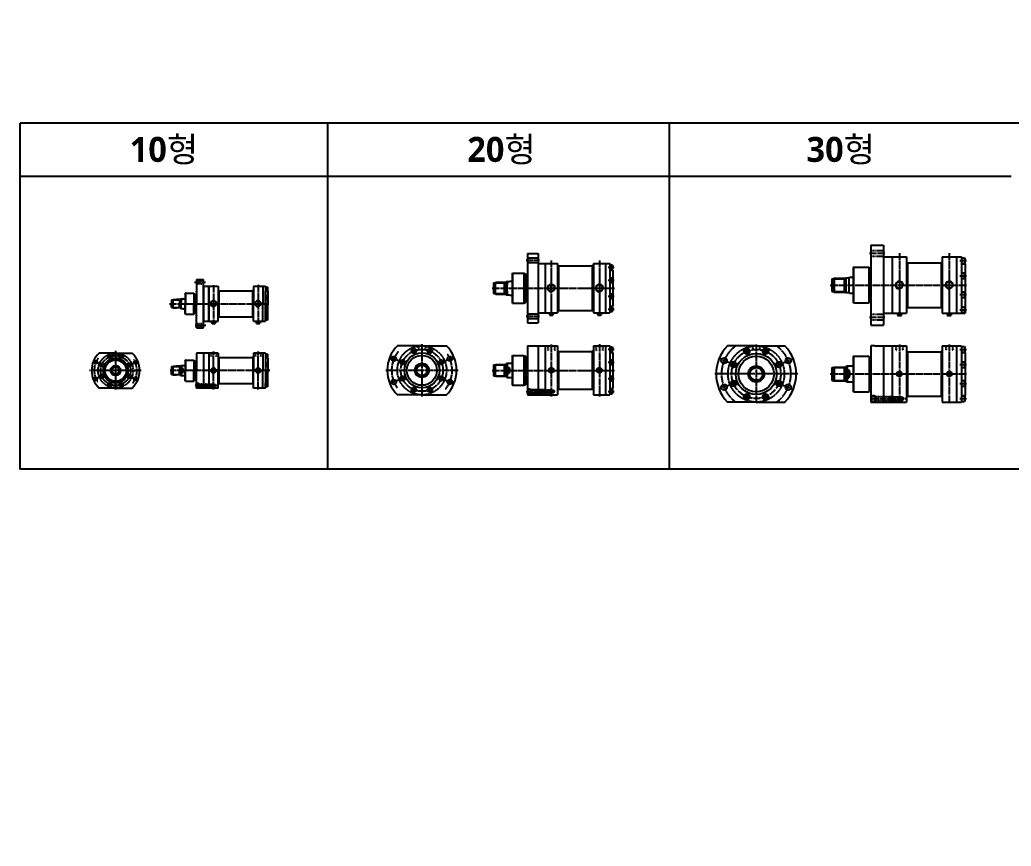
# Model space of a CAD drawing. Extents: x 0 to 5058, y -1057 to 3596.
# Drawn here: x 0 to 2783, y -1057 to 1261 of the extents above; entities that cross this region are included whole.
import ezdxf

# ---------------------------------------------------------------- set-up
doc = ezdxf.new("R2010")
doc.units = 0
doc.header["$PDMODE"] = 1
for name, pattern in [('CENTER', [24, 20, -1.5, 1, -1.5]), ('HIDDEN', [5, 3.5, -1.5]), ('HIDDENX2', [0.75, 0.5, -0.25])]:
    doc.linetypes.add(name, pattern=pattern)
doc.layers.get('0').update_dxf_attribs({"linetype": 'CONTINUOUS'})
doc.layers.get('DEFPOINTS').update_dxf_attribs({"linetype": 'CONTINUOUS'})
for name, color, linetype in [('1', 3, 'CONTINUOUS'), ('3', 2, 'HIDDEN'), ('5', 7, 'CONTINUOUS'), ('HIDDEN', 2, 'HIDDEN'), ('ML', 3, 'CONTINUOUS')]:
    doc.layers.add(name, color=color, linetype=linetype)
doc.layers.add('Dims', color=7, linetype='CONTINUOUS', lineweight=25)
doc.styles.add('문자', font='romans.shx')

msp = doc.modelspace()

# ---------------------------------------------------------------- linework, layer by layer
for p, q in [((5058.1, 971), (0.8, 971)), ((0.8, 0), (0.8, 971)), ((864.6, 0), (864.6, 971)), ((1823.6, 0), (1823.6, 971)), ((2782.6, 821), (0.8, 821)), ((5058.1, 0), (0, 0))]:
    msp.add_line(p, q)
at = {"layer": '1'}
for p, q in [((2642.8, 595.7), (2642.8, 437.7)), ((2642.8, 593.7), (2651.8, 593.7)), ((2651.8, 593.7), (2651.8, 577.7)), ((2651.8, 593.7), (2652.8, 592.7)), ((2652.8, 592.7), (2652.8, 578.7)), ((1655.8, 577.2), (1655.8, 439.2)), ((1655.8, 573.7), (1662.8, 573.7)), ((1655.8, 560.7), (1662.8, 560.7)), ((1655.8, 558.7), (1664.8, 558.7)), ((1662.8, 560.7), (1662.8, 573.7)), ((1662.8, 573.7), (1663.8, 572.7)), ((1662.8, 560.7), (1663.8, 561.7)), ((1663.8, 572.7), (1663.8, 561.7)), ((1664.8, 558.7), (1664.8, 457.7)), ((1664.8, 558.7), (1664.8, 457.7)), ((2642.8, 577.7), (2651.8, 577.7)), ((2642.8, 576.7), (2653.8, 576.7)), ((2652.8, 578.7), (2651.8, 577.7)), ((2653.8, 576.7), (2653.8, 437.7)), ((1655.8, 537.2), (1662.8, 537.2)), ((1662.8, 524.2), (1662.8, 537.2)), ((1662.8, 537.2), (1663.8, 536.2)), ((1663.8, 536.2), (1663.8, 525.2)), ((2642.8, 551.1), (2651.8, 551.1)), ((2642.8, 535.1), (2651.8, 535.1)), ((2651.8, 535.1), (2651.8, 551.1)), ((2652.8, 550.1), (2651.8, 551.1)), ((2651.8, 535.1), (2652.8, 536.1)), ((2652.8, 536.1), (2652.8, 550.1)), ((689.2, 513.6), (689.2, 500.6)), ((689.2, 512.1), (689.2, 500.6)), ((694.8, 510.6), (689.2, 510.6)), ((694.8, 510.6), (689.8, 510.6)), ((694.8, 500.6), (694.8, 510.6)), ((694.8, 510.6), (695.2, 510.2)), ((694.8, 500.6), (695.2, 501)), ((695.2, 510.2), (695.2, 501)), ((1655.8, 524.2), (1662.8, 524.2)), ((1662.8, 524.2), (1663.8, 525.2)), ((689.2, 500.6), (689.2, 499.6)), ((689.2, 500.6), (689.2, 499.6)), ((694.8, 500.6), (689.2, 500.6)), ((689.2, 499.6), (689.2, 429.6)), ((689.2, 429.6), (689.2, 499.6)), ((689.2, 499.6), (689.2, 429.6)), ((689.2, 429.6), (689.2, 499.6)), ((689.2, 499.6), (689.2, 429.6)), ((689.2, 429.6), (689.2, 499.6)), ((694.8, 485.7), (689.2, 485.7)), ((694.8, 475.7), (689.2, 475.7)), ((694.8, 500.6), (689.8, 500.6)), ((694.8, 485.7), (689.8, 485.7)), ((694.8, 475.7), (694.8, 485.7)), ((694.8, 485.7), (695.2, 485.3)), ((694.8, 475.7), (695.2, 476.1)), ((695.2, 485.3), (695.2, 476.1)), ((1655.8, 492.1), (1662.8, 492.1)), ((1655.8, 479.1), (1662.8, 479.1)), ((1662.8, 479.1), (1662.8, 492.1)), ((1662.8, 492.1), (1663.8, 491.1)), ((1662.8, 479.1), (1663.8, 480.1)), ((1663.8, 491.1), (1663.8, 480.1)), ((2642.8, 498.3), (2651.8, 498.3)), ((2642.8, 482.3), (2651.8, 482.3)), ((2651.8, 498.3), (2651.8, 482.3)), ((2651.8, 498.3), (2652.8, 497.3)), ((2652.8, 483.3), (2651.8, 482.3)), ((2652.8, 497.3), (2652.8, 483.3)), ((694.8, 453.5), (689.2, 453.5)), ((694.8, 453.5), (689.8, 453.5)), ((694.8, 453.5), (694.8, 443.5)), ((694.8, 453.5), (695.2, 453.1)), ((695.2, 443.9), (695.2, 453.1)), ((1655.8, 457.7), (1664.8, 457.7)), ((1655.8, 455.7), (1662.8, 455.7)), ((1662.8, 442.7), (1662.8, 455.7)), ((1662.8, 455.7), (1663.8, 454.7)), ((1663.8, 454.7), (1663.8, 443.7)), ((2642.8, 455.7), (2651.8, 455.7)), ((2651.8, 455.7), (2651.8, 439.7)), ((2651.8, 455.7), (2652.8, 454.7)), ((2652.8, 454.7), (2652.8, 440.7)), ((694.8, 443.5), (689.2, 443.5)), ((689.2, 428.6), (689.2, 429.6)), ((689.2, 428.6), (689.2, 429.6)), ((689.2, 428.6), (689.2, 429.6)), ((689.2, 428.6), (689.2, 429.6)), ((689.2, 417.1), (689.2, 428.6)), ((689.2, 417.1), (689.2, 428.6)), ((689.2, 417.1), (689.2, 428.6)), ((689.2, 415.6), (689.2, 428.6)), ((694.8, 428.6), (689.2, 428.6)), ((694.8, 418.6), (689.2, 418.6)), ((694.8, 443.5), (689.8, 443.5)), ((694.8, 428.6), (689.8, 428.6)), ((694.8, 418.6), (689.8, 418.6)), ((694.8, 443.5), (695.2, 443.9)), ((694.8, 428.6), (694.8, 418.6)), ((694.8, 428.6), (695.2, 428.2)), ((694.8, 418.6), (695.2, 419)), ((695.2, 419), (695.2, 428.2)), ((1486.3, 439.2), (1486.3, 434.1)), ((1497.3, 434.1), (1486.3, 434.1)), ((1486.3, 434.1), (1487.6, 432.8)), ((1487.6, 432.8), (1496.1, 432.8)), ((1496.1, 432.8), (1497.3, 434.1)), ((1497.3, 439.2), (1497.3, 434.1)), ((1621.3, 439.2), (1621.3, 434.1)), ((1632.3, 434.1), (1621.3, 434.1)), ((1621.3, 434.1), (1622.6, 432.8)), ((1622.6, 432.8), (1631.1, 432.8)), ((1631.1, 432.8), (1632.3, 434.1)), ((1632.3, 439.2), (1632.3, 434.1)), ((1655.8, 442.7), (1662.8, 442.7)), ((1662.8, 442.7), (1663.8, 443.7)), ((2463.3, 437.7), (2463.3, 432.6)), ((2474.3, 432.6), (2463.3, 432.6)), ((2463.3, 432.6), (2464.6, 431.3)), ((2464.6, 431.3), (2473, 431.3)), ((2473, 431.3), (2474.3, 432.6)), ((2474.3, 437.7), (2474.3, 432.6)), ((2603.3, 437.7), (2603.3, 432.6)), ((2614.3, 432.6), (2603.3, 432.6)), ((2603.3, 432.6), (2604.6, 431.3)), ((2604.6, 431.3), (2613, 431.3)), ((2613, 431.3), (2614.3, 432.6)), ((2614.3, 437.7), (2614.3, 432.6)), ((2642.8, 439.7), (2651.8, 439.7)), ((2652.8, 440.7), (2651.8, 439.7)), ((538.3, 415.6), (538.3, 410.5)), ((549.3, 410.5), (538.3, 410.5)), ((538.3, 410.5), (539.5, 409.3)), ((539.5, 409.3), (548, 409.3)), ((548, 409.3), (549.3, 410.5)), ((549.3, 415.6), (549.3, 410.5)), ((663.3, 415.6), (663.3, 410.5)), ((674.3, 410.5), (663.3, 410.5)), ((663.3, 410.5), (664.5, 409.3)), ((664.5, 409.3), (673, 409.3)), ((673, 409.3), (674.3, 410.5)), ((674.3, 415.6), (674.3, 410.5)), ((1128.6, 346.6), (1197.4, 346.6)), ((1655.8, 346.6), (1655.8, 208.6)), ((1655.8, 343.1), (1662.8, 343.1)), ((1662.8, 343.1), (1663.8, 342.1)), ((1662.8, 330.1), (1662.8, 343.1)), ((1663.8, 342.1), (1663.8, 331.1)), ((1664.8, 336.6), (1664.8, 336.6)), ((2066.9, 346.4), (2147, 346.4)), ((2642.8, 346.4), (2642.8, 188.4)), ((2642.8, 344.4), (2651.8, 344.4)), ((2651.8, 344.4), (2652.8, 343.4)), ((2651.8, 344.4), (2651.8, 328.4)), ((2652.8, 343.4), (2652.8, 329.4)), ((268.8, 326), (222.4, 326)), ((689.2, 326), (689.2, 313)), ((694.8, 323), (689.2, 323)), ((694.8, 313), (689.2, 313)), ((689.2, 313), (689.2, 312)), ((689.2, 312), (689.2, 242)), ((694.8, 323), (689.8, 323)), ((694.8, 313), (689.8, 313)), ((694.8, 323), (695.2, 322.6)), ((694.8, 313), (694.8, 323)), ((694.8, 313), (695.2, 313.4)), ((695.2, 322.6), (695.2, 313.4)), ((1655.8, 330.1), (1662.8, 330.1)), ((1655.8, 328.1), (1664.8, 328.1)), ((1655.8, 306.7), (1662.8, 306.7)), ((1662.8, 330.1), (1663.8, 331.1)), ((1662.8, 293.7), (1662.8, 306.7)), ((1662.8, 306.7), (1663.8, 305.7)), ((1664.8, 328.1), (1664.8, 227.1)), ((1664.8, 328.1), (1664.8, 227.1)), ((2642.8, 328.4), (2651.8, 328.4)), ((2642.8, 327.4), (2653.8, 327.4)), ((2652.8, 329.4), (2651.8, 328.4)), ((2653.8, 327.4), (2653.8, 207.4)), ((546.3, 278.5), (546.3, 275.6)), ((546.3, 278.5), (546.3, 275.6)), ((671.3, 278.5), (671.3, 275.6)), ((694.8, 298.1), (689.2, 298.1)), ((694.8, 288.1), (689.2, 288.1)), ((694.8, 298.1), (689.8, 298.1)), ((694.8, 288.1), (694.8, 298.1)), ((694.8, 298.1), (695.2, 297.7)), ((694.8, 288.1), (695.2, 288.5)), ((695.2, 297.7), (695.2, 288.5)), ((1494.3, 279), (1494.3, 276.1)), ((1629.3, 279), (1629.3, 276.1)), ((1655.8, 293.7), (1662.8, 293.7)), ((1662.8, 293.7), (1663.8, 294.7)), ((1663.8, 305.7), (1663.8, 294.7)), ((2642.8, 301.8), (2651.8, 301.8)), ((2642.8, 285.8), (2651.8, 285.8)), ((2651.8, 301.8), (2651.8, 285.8)), ((2651.8, 301.8), (2652.8, 300.8)), ((2652.8, 286.8), (2651.8, 285.8)), ((2652.8, 300.8), (2652.8, 286.8)), ((546.3, 275.6), (543.8, 274.1)), ((694.8, 265.9), (689.2, 265.9)), ((694.8, 255.9), (689.2, 255.9)), ((694.8, 265.9), (689.8, 265.9)), ((694.8, 255.9), (689.8, 255.9)), ((694.8, 265.9), (694.8, 255.9)), ((694.8, 265.9), (695.2, 265.5)), ((694.8, 255.9), (695.2, 256.3)), ((695.2, 256.3), (695.2, 265.5)), ((1655.8, 261.5), (1662.8, 261.5)), ((1662.8, 248.5), (1662.8, 261.5)), ((1662.8, 261.5), (1663.8, 260.5)), ((1663.8, 260.5), (1663.8, 249.5)), ((689.2, 241), (689.2, 242)), ((694.8, 241), (689.2, 241)), ((689.2, 228), (689.2, 241)), ((694.8, 231), (689.2, 231)), ((694.8, 241), (689.8, 241)), ((694.8, 231), (689.8, 231)), ((694.8, 241), (695.2, 240.6)), ((694.8, 241), (694.8, 231)), ((694.8, 231), (695.2, 231.4)), ((695.2, 231.4), (695.2, 240.6)), ((1655.8, 248.5), (1662.8, 248.5)), ((1655.8, 227.1), (1664.8, 227.1)), ((1655.8, 225.1), (1662.8, 225.1)), ((1662.8, 248.5), (1663.8, 249.5)), ((1662.8, 212.1), (1662.8, 225.1)), ((1662.8, 225.1), (1663.8, 224.1)), ((1663.8, 224.1), (1663.8, 213.1)), ((2642.8, 249), (2651.8, 249)), ((2642.8, 233), (2651.8, 233)), ((2651.8, 249), (2651.8, 233)), ((2651.8, 249), (2652.8, 248)), ((2652.8, 234), (2651.8, 233)), ((2652.8, 248), (2652.8, 234)), ((1655.8, 212.1), (1662.8, 212.1)), ((1662.8, 212.1), (1663.8, 213.1)), ((2642.8, 207.4), (2653.8, 207.4)), ((2642.8, 206.4), (2651.8, 206.4)), ((2651.8, 206.4), (2651.8, 190.4)), ((2651.8, 206.4), (2652.8, 205.4)), ((2652.8, 205.4), (2652.8, 191.4)), ((2642.8, 190.4), (2651.8, 190.4)), ((2652.8, 191.4), (2651.8, 190.4))]:
    msp.add_line(p, q, dxfattribs=at)
for points in [[(1108.2, 334.8), (1104.7, 335.3), (1102.6, 332.6), (1103.8, 329.4), (1107.2, 328.9), (1109.4, 331.5)], [(1154.6, 332.5), (1152.5, 335.3), (1149.1, 334.9), (1147.7, 331.7), (1149.7, 328.9), (1153.2, 329.3)], [(2044.3, 332.5), (2041.2, 335.1), (2037.4, 333.7), (2036.8, 329.7), (2039.9, 327.2), (2043.6, 328.6)], [(2097, 329.5), (2096.6, 333.5), (2092.9, 335.1), (2089.7, 332.8), (2090.1, 328.8), (2093.7, 327.1)], [(251, 313.5), (253.8, 313.1), (255.6, 315.4), (254.5, 318.1), (251.6, 318.5), (249.9, 316.2)], [(255.6, 315.4), (253.8, 313.1), (251, 313.5), (249.9, 316.2), (251.6, 318.5), (254.5, 318.1)], [(282, 315.4), (283.8, 313.1), (286.6, 313.5), (287.7, 316.2), (286, 318.5), (283.1, 318.1)], [(230.4, 290.2), (232.7, 292), (232.3, 294.8), (229.6, 295.9), (227.3, 294.2), (227.7, 291.3)], [(232.3, 294.8), (232.7, 292), (230.4, 290.2), (227.7, 291.3), (227.3, 294.2), (229.6, 295.9)], [(305.3, 294.8), (304.9, 292), (307.2, 290.2), (309.9, 291.3), (310.3, 294.2), (308, 295.9)], [(671.3, 278.5), (668.8, 279.9), (666.3, 278.5), (666.3, 275.6), (668.8, 274.1), (671.3, 275.6)], [(671.3, 275.6), (668.8, 274.1), (666.3, 275.6), (666.3, 278.5), (668.8, 279.9), (671.3, 278.5)], [(1073.7, 303.6), (1070.9, 301.6), (1071.3, 298.1), (1074.4, 296.7), (1077.2, 298.7), (1076.9, 302.2)], [(1185.8, 298), (1186.3, 301.4), (1183.6, 303.6), (1180.4, 302.3), (1179.8, 298.9), (1182.5, 296.7)], [(1494.3, 276.1), (1491.8, 274.7), (1489.3, 276.1), (1489.3, 279), (1491.8, 280.5), (1494.3, 279)], [(1494.3, 279), (1491.8, 280.5), (1489.3, 279), (1489.3, 276.1), (1491.8, 274.7), (1494.3, 276.1)], [(1629.3, 276.1), (1626.8, 274.7), (1624.3, 276.1), (1624.3, 279), (1626.8, 280.5), (1629.3, 279)], [(1629.3, 279), (1626.8, 280.5), (1624.3, 279), (1624.3, 276.1), (1626.8, 274.7), (1629.3, 276.1)], [(2004.8, 297.4), (2000.8, 297), (1999.2, 293.4), (2001.5, 290.1), (2005.5, 290.5), (2007.2, 294.2)], [(2132.1, 290), (2134.6, 293.1), (2133.2, 296.9), (2129.2, 297.5), (2126.7, 294.4), (2128.1, 290.7)], [(232.3, 259.2), (232.7, 262), (230.4, 263.8), (227.7, 262.7), (227.3, 259.8), (229.6, 258.1)], [(230.4, 263.8), (232.7, 262), (232.3, 259.2), (229.6, 258.1), (227.3, 259.8), (227.7, 262.7)], [(307.2, 263.8), (304.9, 262), (305.3, 259.2), (308, 258.1), (310.3, 259.8), (309.9, 262.7)], [(1071.4, 257.2), (1070.8, 253.8), (1073.5, 251.6), (1076.7, 252.8), (1077.3, 256.2), (1074.6, 258.4)], [(1183.4, 251.6), (1186.2, 253.6), (1185.9, 257), (1182.7, 258.4), (1179.9, 256.4), (1180.3, 253)], [(2468.8, 264.9), (2471, 266.1), (2471, 268.6), (2468.8, 269.9), (2466.6, 268.6), (2466.6, 266.1)], [(2608.8, 264.9), (2611, 266.1), (2611, 268.6), (2608.8, 269.9), (2606.6, 268.6), (2606.6, 266.1)], [(255.6, 238.6), (253.8, 240.9), (251, 240.5), (249.9, 237.8), (251.6, 235.5), (254.5, 235.9)], [(286.6, 240.5), (283.8, 240.9), (282, 238.6), (283.1, 235.9), (286, 235.5), (287.7, 237.8)], [(1102.5, 222.7), (1104.6, 219.9), (1108, 220.3), (1109.4, 223.4), (1107.4, 226.2), (1103.9, 225.9)], [(1149, 220.4), (1152.4, 219.8), (1154.6, 222.5), (1153.3, 225.8), (1149.9, 226.3), (1147.7, 223.6)], [(2001.8, 244.7), (1999.2, 241.6), (2000.6, 237.9), (2004.6, 237.2), (2007.1, 240.3), (2005.7, 244.1)], [(2129, 237.3), (2133, 237.7), (2134.7, 241.4), (2132.3, 244.6), (2128.3, 244.2), (2126.7, 240.6)], [(2036.9, 205.3), (2037.3, 201.3), (2040.9, 199.6), (2044.2, 202), (2043.8, 206), (2040.1, 207.6)], [(2089.6, 202.2), (2092.7, 199.7), (2096.4, 201.1), (2097.1, 205.1), (2094, 207.6), (2090.2, 206.2)]]:
    msp.add_lwpolyline(points, close=True, dxfattribs=at)
for centre, radius in [((1106, 332.1), 6.5), ((1106, 332.1), 5.5), ((1151.1, 332.1), 6.5), ((1151.1, 332.1), 5.5), ((2040.5, 331.1), 8), ((2040.5, 331.1), 7), ((2093.3, 331.1), 8), ((2093.3, 331.1), 7), ((252.7, 315.8), 5), ((252.7, 315.8), 4.5), ((284.9, 315.8), 5), ((284.9, 315.8), 4.5), ((1074.1, 300.2), 6.5), ((1183.1, 300.2), 6.5), ((230, 293.1), 5), ((230, 293.1), 4.5), ((307.6, 293.1), 5), ((307.6, 293.1), 4.5), ((543.8, 277), 5.5), ((543.8, 277), 5.5), ((543.8, 277), 5), ((543.8, 277), 5), ((668.8, 277), 5.5), ((668.8, 277), 5.5), ((668.8, 277), 5), ((668.8, 277), 5), ((1074.1, 300.2), 5.5), ((1183.1, 300.2), 5.5), ((1491.8, 277.6), 5.5), ((1491.8, 277.6), 5.5), ((1491.8, 277.6), 5), ((1491.8, 277.6), 5), ((1626.8, 277.6), 5.5), ((1626.8, 277.6), 5.5), ((1626.8, 277.6), 5), ((1626.8, 277.6), 5), ((2003.2, 293.8), 8), ((2003.2, 293.8), 7), ((2130.7, 293.8), 8), ((2130.7, 293.8), 7), ((230, 260.9), 5), ((230, 260.9), 4.5), ((307.6, 260.9), 5), ((307.6, 260.9), 4.5), ((1074.1, 255), 6.5), ((1074.1, 255), 5.5), ((1183.1, 255), 6.5), ((1183.1, 255), 5.5), ((2468.8, 267.4), 7), ((2468.8, 267.4), 5.5), ((2468.8, 267.4), 5), ((2608.8, 267.4), 7), ((2608.8, 267.4), 5.5), ((2608.8, 267.4), 5), ((252.7, 238.2), 5), ((252.7, 238.2), 4.5), ((284.9, 238.2), 5), ((284.9, 238.2), 4.5), ((1106, 223.1), 6.5), ((1106, 223.1), 5.5), ((1151.1, 223.1), 6.5), ((1151.1, 223.1), 5.5), ((2003.2, 241), 8), ((2003.2, 241), 7), ((2130.7, 241), 8), ((2130.7, 241), 7), ((2040.5, 203.6), 8), ((2040.5, 203.6), 7), ((2093.3, 203.6), 8), ((2093.3, 203.6), 7)]:
    msp.add_circle(centre, radius, dxfattribs=at)
at = {"layer": '3', "color": 2, "linetype": 'HIDDENX2'}
msp.add_circle((268.8, 277), 49, dxfattribs=at)
at = {"layer": '5'}
for p in [(1942.8, 1261), (641.6, -1057.4)]:
    msp.add_point(p, dxfattribs=at)
at = {"layer": 'DEFPOINTS', "color": 0, "linetype": 'ByBlock'}
for p in [(2488.8, 595.7), (1508.8, 577.2), (1606.8, 570.7), (1382.8, 550.2), (556.8, 513.6), (1376.5, 528.2), (458.9, 478.6), (1376.5, 488.2), (458.9, 450.6), (1382.8, 466.2), (1606.8, 445.7), (1508.8, 439.2), (2488.8, 437.7), (1508.8, 346.6), (2488.8, 346.4), (556.8, 324.5), (1382.8, 319.6), (1606.8, 330.1), (201.3, 277), (336.3, 277), (1031.1, 277.6), (1077.5, 277.6), (1954.4, 267.4), (2015.8, 267.4), (556.8, 229.5), (556.8, 228), (1382.8, 235.6), (1606.8, 225.1), (1508.8, 208.6), (2488.8, 188.4)]:
    msp.add_point(p, dxfattribs=at)
at = {"layer": 'Dims'}
for p, q in [((2278.8, 534.7), (2318.8, 534.7)), ((1329.8, 523.2), (1359.2, 523.2)), ((1359.2, 523.2), (1361.8, 524.7)), ((1359.2, 523.2), (1359.2, 524.7)), ((425.8, 475.6), (447.8, 475.6)), ((447.8, 475.6), (449.3, 476.6)), ((1329.8, 493.2), (1359.2, 493.2)), ((1359.2, 493.2), (1361.8, 491.7)), ((2278.8, 498.7), (2318.8, 498.7)), ((425.8, 453.6), (447.8, 453.6)), ((447.8, 453.6), (449.3, 452.6)), ((425.8, 288), (447.8, 288)), ((447.8, 288), (449.3, 289)), ((456.8, 284.6), (450.8, 269.4)), ((456.8, 269.4), (450.8, 284.6)), ((1329.8, 292.6), (1359.2, 292.6)), ((1359.2, 292.6), (1361.8, 294.1)), ((1359.2, 292.6), (1359.2, 294.1)), ((1373.4, 285.7), (1364.8, 269.4)), ((1364.8, 285.7), (1373.4, 269.4)), ((2278.8, 285.4), (2318.8, 285.4)), ((425.8, 266), (447.8, 266)), ((447.8, 266), (449.3, 265)), ((447.8, 266), (449.3, 265)), ((1329.8, 262.6), (1359.2, 262.6)), ((1359.2, 262.6), (1361.8, 261.1)), ((2327.2, 278), (2318.8, 256.8)), ((2318.8, 278), (2327.2, 256.8)), ((2278.8, 249.4), (2318.8, 249.4))]:
    msp.add_line(p, q, dxfattribs=at)
for centre, radius in [((268.8, 277), 10), ((1128.6, 277.6), 15), ((2066.9, 267.4), 18)]:
    msp.add_circle(centre, radius, dxfattribs=at)
for centre, radius, start, end in [((1491.7, 508.3), 10.5, 347.5043, 281.4991), ((1626.9, 508.2), 10.5, 347.5043, 281.4991), ((2468.8, 516.7), 10.5, 354.1515, 284.6598), ((2608.8, 516.7), 10.5, 344.359, 283.5354), ((543.8, 464.6), 8.3, 0, 270), ((668.8, 464.6), 8.3, 350.4327, 270), ((543.8, 277), 6.5, 351.8918, 269.7717), ((668.8, 277), 6.5, 359.7717, 278.1082), ((1491.8, 277.6), 6.5, 351.8918, 270), ((1626.8, 277.6), 6.5, 351.8918, 270), ((2468.8, 267.4), 6.5, 326.1623, 283.3946), ((2608.8, 267.4), 6.5, 326.1623, 283.3946)]:
    msp.add_arc(centre, radius, start, end, dxfattribs=at)
at = {"layer": 'HIDDEN', "color": 2, "linetype": 'HIDDENX2'}
for p, q in [((2388.8, 614.2), (2423.8, 614.2)), ((1424.8, 593.4), (1454.8, 593.4)), ((2388.8, 598.2), (2423.8, 598.2)), ((1424.8, 579.9), (1454.8, 579.9)), ((495.8, 529.1), (515.8, 529.1)), ((495.8, 520.1), (515.8, 520.1)), ((1424.8, 436.4), (1454.8, 436.4)), ((1424.8, 422.9), (1454.8, 422.9)), ((2388.8, 435.2), (2423.8, 435.2)), ((2388.8, 419.2), (2423.8, 419.2)), ((495.8, 409.1), (515.8, 409.1)), ((495.8, 400.1), (515.8, 400.1)), ((1118.1, 346.6), (1119.1, 333.6)), ((1119.1, 346.6), (1120.1, 333.6)), ((1138.1, 346.6), (1137.1, 333.6)), ((1139.1, 346.6), (1138.1, 333.6)), ((1481.3, 346.6), (1482.3, 333.6)), ((1482.3, 346.6), (1483.3, 333.6)), ((1501.3, 346.6), (1500.3, 333.6)), ((1502.3, 346.6), (1501.3, 333.6)), ((1616.3, 346.6), (1617.3, 333.6)), ((1617.3, 346.6), (1618.3, 333.6)), ((1636.3, 346.6), (1635.3, 333.6)), ((1637.3, 346.6), (1636.3, 333.6)), ((2056.4, 346.4), (2057.4, 333.4)), ((2057.4, 346.4), (2058.4, 333.4)), ((2076.4, 346.4), (2075.4, 333.4)), ((2077.4, 346.4), (2076.4, 333.4)), ((2458.3, 346.4), (2459.3, 333.4)), ((2459.3, 346.4), (2460.3, 333.4)), ((2478.3, 346.4), (2477.3, 333.4)), ((2479.3, 346.4), (2478.3, 333.4)), ((2598.3, 346.4), (2599.3, 333.4)), ((2599.3, 346.4), (2600.3, 333.4)), ((2618.3, 346.4), (2617.3, 333.4)), ((2619.3, 346.4), (2618.3, 333.4)), ((260.6, 326.1), (261.3, 316.1)), ((261.3, 326.1), (262.1, 316.1)), ((276.3, 326.1), (275.6, 316.1)), ((277.1, 326.1), (276.3, 316.1)), ((535.5, 326), (536.3, 316)), ((536.3, 326), (537, 316)), ((551.3, 326), (550.5, 316)), ((552, 326), (551.3, 316)), ((660.5, 326), (661.3, 316)), ((661.3, 326), (662, 316)), ((676.3, 326), (675.5, 316)), ((677, 326), (676.3, 316)), ((502.8, 241), (495.8, 241)), ((502.8, 229), (495.8, 229)), ((496.8, 239), (497.8, 240)), ((496.8, 231), (496.8, 239)), ((497.8, 230), (496.8, 231)), ((502.8, 240), (497.8, 240)), ((497.8, 230), (497.8, 240)), ((502.8, 230), (497.8, 230)), ((502.8, 230), (502.8, 241)), ((502.8, 240), (502.8, 229)), ((530.8, 238.7), (502.8, 238.7)), ((545.8, 238), (502.8, 238)), ((545.8, 232), (502.8, 232)), ((530.8, 231.2), (502.8, 231.2)), ((524.7, 237.2), (523.7, 238)), ((524.7, 232.7), (523.7, 232)), ((524.7, 238), (524.7, 232)), ((548.8, 237.2), (524.7, 237.2)), ((548.8, 232.7), (524.7, 232.7)), ((545.8, 238), (546.5, 237.2)), ((545.8, 238), (545.8, 232)), ((546.5, 232.7), (545.8, 232)), ((546.5, 237.2), (546.5, 232.7)), ((548.8, 237.2), (548.8, 232.7)), ((548.8, 237.2), (550, 235)), ((550, 235), (548.8, 232.7)), ((1424.8, 226.1), (1433.8, 226.1)), ((1426.8, 225.1), (1425.8, 224.1)), ((1425.8, 224.1), (1425.8, 213.1)), ((1426.8, 225.1), (1433.8, 225.1)), ((1426.8, 212.1), (1426.8, 225.1)), ((1433.8, 226.1), (1433.8, 212.1)), ((1433.8, 211.1), (1433.8, 225.1)), ((1433.8, 223.6), (1474.8, 223.6)), ((1424.8, 211.1), (1433.8, 211.1)), ((1426.8, 212.1), (1425.8, 213.1)), ((1426.8, 212.1), (1433.8, 212.1)), ((1433.8, 222.6), (1494.1, 222.6)), ((1433.8, 214.6), (1494.1, 214.6)), ((1433.8, 213.6), (1474.8, 213.6)), ((1468.4, 221.8), (1467.1, 222.6)), ((1468.4, 215.3), (1467.1, 214.6)), ((1468.4, 222.6), (1468.4, 214.6)), ((1468.4, 221.8), (1498.6, 221.8)), ((1468.4, 215.3), (1498.6, 215.3)), ((1494.1, 222.6), (1494.1, 214.6)), ((1495.1, 221.8), (1494.1, 222.6)), ((1495.1, 215.3), (1494.1, 214.6)), ((1495.1, 221.8), (1495.1, 215.3)), ((1498.6, 221.8), (1498.6, 215.3)), ((1498.6, 221.8), (1500.7, 218.6)), ((1500.7, 218.6), (1498.6, 215.3)), ((2388.8, 207.4), (2399.8, 207.4)), ((2390.8, 206.4), (2389.8, 205.4)), ((2389.8, 205.4), (2389.8, 191.4)), ((2390.8, 206.4), (2399.8, 206.4)), ((2390.8, 206.4), (2390.8, 190.4)), ((2399.8, 207.4), (2399.8, 190.4)), ((2399.8, 189.4), (2399.8, 206.4)), ((2399.8, 204.4), (2448.8, 204.4)), ((2399.8, 203.4), (2473.6, 203.4)), ((2439, 202.6), (2437.7, 203.4)), ((2439, 203.4), (2439, 193.4)), ((2439, 202.6), (2478.5, 202.6)), ((2473.6, 203.4), (2474.6, 202.4)), ((2473.6, 193.4), (2473.6, 203.4)), ((2474.6, 202.4), (2474.6, 194.4)), ((2478.5, 202.6), (2478.5, 194.1)), ((2478.5, 202.6), (2480.9, 198.4)), ((2480.9, 198.4), (2478.5, 194.1)), ((2388.8, 189.4), (2399.8, 189.4)), ((2389.8, 191.4), (2390.8, 190.4)), ((2390.8, 190.4), (2399.8, 190.4)), ((2399.8, 193.4), (2473.6, 193.4)), ((2399.8, 192.4), (2448.8, 192.4)), ((2439, 194.1), (2437.7, 193.4)), ((2439, 194.1), (2478.5, 194.1)), ((2473.6, 193.4), (2474.6, 194.4))]:
    msp.add_line(p, q, dxfattribs=at)
for centre, radius in [((1128.6, 277.6), 69), ((2066.9, 267.4), 79)]:
    msp.add_circle(centre, radius, dxfattribs=at)
at = {"layer": 'ML'}
for p, q in [((2388.8, 629.2), (2388.8, 404.2)), ((2388.8, 629.2), (2423.8, 629.2)), ((2423.8, 629.2), (2423.8, 404.2)), ((1424.8, 605.7), (1424.8, 410.7)), ((1424.8, 605.7), (1454.8, 605.7)), ((1454.8, 605.7), (1454.8, 410.7)), ((2423.8, 595.7), (2488.8, 595.7)), ((2448.8, 595.7), (2448.8, 437.7)), ((2488.8, 595.7), (2488.8, 437.7)), ((2588.8, 595.7), (2642.8, 595.7)), ((2588.8, 595.7), (2588.8, 437.7)), ((2628.8, 595.7), (2628.8, 437.7)), ((1454.8, 577.2), (1508.8, 577.2)), ((1474.8, 577.2), (1474.8, 439.2)), ((1508.8, 577.2), (1508.8, 439.2)), ((1511.8, 570.7), (1508.8, 573.7)), ((1511.8, 570.7), (1511.8, 445.7)), ((1511.8, 570.7), (1606.8, 570.7)), ((1606.8, 570.7), (1609.8, 573.7)), ((1606.8, 570.7), (1606.8, 445.7)), ((1609.8, 577.2), (1609.8, 439.2)), ((1609.8, 577.2), (1655.8, 577.2)), ((1643.8, 577.2), (1643.8, 439.2)), ((1643.8, 577.2), (1643.8, 439.2)), ((2339.8, 566.7), (2338.8, 565.7)), ((2338.8, 565.7), (2338.8, 467.7)), ((2339.8, 566.7), (2339.8, 466.7)), ((2339.8, 566.7), (2382.8, 566.7)), ((2382.8, 566.7), (2382.8, 466.7)), ((2382.8, 566.7), (2383.8, 565.7)), ((2383.8, 565.7), (2383.8, 467.7)), ((2383.8, 560), (2386.8, 561.7)), ((2386.8, 561.7), (2386.8, 471.7)), ((2386.8, 561.7), (2388.8, 561.7)), ((2491.8, 579.2), (2488.8, 582.2)), ((2491.8, 579.2), (2491.8, 454.2)), ((2491.8, 579.2), (2585.8, 579.2)), ((2585.8, 579.2), (2588.8, 582.2)), ((2585.8, 579.2), (2585.8, 454.2)), ((495.8, 532.1), (495.8, 464.6)), ((495.8, 532.1), (515.8, 532.1)), ((515.8, 397.1), (515.8, 532.1)), ((1381.8, 549.2), (1382.8, 550.2)), ((1381.8, 549.2), (1381.8, 467.2)), ((1382.8, 550.2), (1382.8, 466.2)), ((1382.8, 550.2), (1415.8, 550.2)), ((1415.1, 550.2), (1415.1, 466.2)), ((1415.8, 550.2), (1416.8, 549.2)), ((1416.8, 549.2), (1416.8, 467.2)), ((1416.8, 549.2), (1418.8, 549.2)), ((1418.8, 549.2), (1418.8, 467.2)), ((1418.8, 549.2), (1419.8, 548.2)), ((1419.8, 548.2), (1419.8, 468.2)), ((1419.8, 543.9), (1422.8, 545.7)), ((1422.8, 545.7), (1424.8, 545.7)), ((1422.8, 545.7), (1422.8, 470.7)), ((2278.8, 534.7), (2278.8, 498.7)), ((2278.8, 534.7), (2282.8, 534.7)), ((2282.8, 534.7), (2285.4, 536.2)), ((2282.8, 534.7), (2282.8, 498.7)), ((2285.4, 536.2), (2285.4, 497.2)), ((2285.4, 536.2), (2318.8, 536.2)), ((2314, 536.2), (2314, 497.2)), ((2314, 534.7), (2316.6, 536.2)), ((2318.8, 537.5), (2318.8, 495.9)), ((2318.8, 537.5), (2327.2, 537.5)), ((2327.2, 537.5), (2330.2, 539.2)), ((2327.2, 537.5), (2327.2, 495.9)), ((2330.2, 539.2), (2338.8, 539.2)), ((515.8, 513.6), (515.8, 415.6)), ((515.8, 513.6), (556.8, 513.6)), ((530.8, 415.6), (530.8, 513.6)), ((530.8, 512.1), (530.8, 464.6)), ((530.8, 512.1), (530.8, 417.1)), ((530.8, 512.1), (530.8, 464.6)), ((530.8, 512.1), (530.8, 464.6)), ((556.8, 513.6), (556.8, 464.6)), ((556.8, 503.6), (558.8, 501.1)), ((556.8, 503.6), (558.8, 501.1)), ((558.8, 501.1), (653.8, 501.1)), ((558.8, 501.1), (558.8, 428.1)), ((558.8, 428.1), (558.8, 501.1)), ((558.8, 501.1), (653.8, 501.1)), ((558.8, 501.1), (558.8, 428.1)), ((558.8, 428.1), (558.8, 501.1)), ((558.8, 501.1), (558.8, 428.1)), ((558.8, 428.1), (558.8, 501.1)), ((655.8, 503.6), (653.8, 501.1)), ((655.8, 503.6), (653.8, 501.1)), ((653.8, 501.1), (653.8, 428.1)), ((653.8, 428.1), (653.8, 501.1)), ((653.8, 501.1), (653.8, 428.1)), ((653.8, 428.1), (653.8, 501.1)), ((653.8, 501.1), (653.8, 428.1)), ((653.8, 428.1), (653.8, 501.1)), ((655.8, 513.6), (655.8, 464.6)), ((655.8, 513.6), (689.2, 513.6)), ((681.8, 513.6), (681.8, 464.6)), ((1329.8, 523.2), (1329.8, 493.2)), ((1329.8, 523.2), (1333.8, 523.2)), ((1333.8, 523.2), (1336.4, 524.7)), ((1333.8, 523.2), (1333.8, 493.2)), ((1336.4, 524.7), (1364.8, 524.7)), ((1359.2, 523.2), (1359.2, 491.7)), ((1364.8, 526.4), (1364.8, 489.9)), ((1364.8, 526.4), (1373.5, 526.4)), ((1367.8, 526.4), (1367.8, 516.3)), ((1367.8, 500), (1367.8, 516.3)), ((1373.5, 526.4), (1376.5, 528.2)), ((1376.5, 528.2), (1381.8, 528.2)), ((425.8, 475.6), (425.8, 464.6)), ((425.8, 475.6), (429.8, 475.6)), ((429.8, 475.6), (431.5, 476.6)), ((429.8, 475.6), (429.8, 453.6)), ((431.5, 476.6), (439.3, 476.6)), ((450.8, 476.6), (439.3, 476.6)), ((450.8, 476.6), (439.3, 476.6)), ((447.8, 476.6), (447.8, 464.6)), ((450.8, 477.5), (451.7, 478)), ((450.8, 477.5), (450.8, 464.6)), ((451.7, 478), (457.3, 478)), ((452.8, 478), (452.8, 468.7)), ((458.9, 478.6), (457.3, 478)), ((458.9, 478.6), (463.8, 478.6)), ((464.8, 494.1), (463.8, 493.1)), ((464.8, 494.1), (463.8, 493.1)), ((463.8, 493.1), (463.8, 464.6)), ((463.8, 492.1), (463.8, 493.1)), ((463.8, 493.1), (463.8, 464.6)), ((463.8, 492.1), (463.8, 493.1)), ((464.8, 494.1), (464.8, 464.6)), ((464.8, 494.1), (487.8, 494.1)), ((465.8, 494.1), (464.8, 494.1)), ((464.8, 494.1), (464.8, 464.6)), ((465.8, 494.1), (464.8, 494.1)), ((487.8, 494.1), (488.8, 494.1)), ((488.8, 494.1), (488.8, 464.6)), ((488.8, 494.1), (489.8, 493.1)), ((489.8, 492.1), (489.8, 493.1)), ((489.8, 492.1), (489.8, 464.6)), ((489.8, 490.6), (492.8, 491.1)), ((492.8, 491.1), (492.8, 464.6)), ((492.8, 491.1), (495.8, 491.1)), ((492.8, 491.1), (495.8, 491.1)), ((492.8, 491.1), (495.8, 491.1)), ((492.8, 491.1), (495.8, 491.1)), ((495.8, 497.6), (495.8, 498.6)), ((495.8, 497.6), (495.8, 498.6)), ((495.8, 497.6), (495.8, 464.6)), ((695.8, 499.6), (689.2, 499.6)), ((695.8, 499.6), (695.8, 461.3)), ((1329.8, 493.2), (1333.8, 493.2)), ((1333.8, 493.2), (1336.4, 491.7)), ((1336.4, 491.7), (1364.8, 491.7)), ((1364.8, 489.9), (1373.5, 489.9)), ((1367.8, 500), (1367.8, 489.9)), ((1373.5, 489.9), (1376.5, 488.2)), ((1376.5, 488.2), (1381.8, 488.2)), ((2278.8, 498.7), (2282.8, 498.7)), ((2282.8, 498.7), (2285.4, 497.2)), ((2285.4, 497.2), (2318.8, 497.2)), ((2314, 498.7), (2316.6, 497.2)), ((2318.8, 495.9), (2327.2, 495.9)), ((2327.2, 495.9), (2330.2, 494.2)), ((2330.2, 494.2), (2338.8, 494.2)), ((2383.8, 473.4), (2386.8, 471.7)), ((425.8, 453.6), (425.8, 464.6)), ((425.8, 453.6), (429.8, 453.6)), ((429.8, 453.6), (431.5, 452.6)), ((431.5, 452.6), (439.3, 452.6)), ((450.8, 452.6), (439.3, 452.6)), ((450.8, 452.6), (439.3, 452.6)), ((447.8, 452.6), (447.8, 464.6)), ((450.8, 451.8), (450.8, 464.6)), ((450.8, 452.6), (450.8, 464.6)), ((450.8, 451.8), (451.7, 451.2)), ((451.7, 451.2), (457.3, 451.2)), ((452.8, 460.5), (452.8, 468.7)), ((452.8, 451.2), (452.8, 460.5)), ((458.9, 450.6), (457.3, 451.2)), ((458.9, 450.6), (463.8, 450.6)), ((463.8, 436.1), (463.8, 464.6)), ((463.8, 436.1), (463.8, 464.6)), ((464.8, 435.1), (464.8, 464.6)), ((464.8, 435.1), (464.8, 464.6)), ((488.8, 435.1), (488.8, 464.6)), ((488.8, 435.1), (488.8, 464.6)), ((489.8, 437.1), (489.8, 464.6)), ((489.8, 437.1), (489.8, 464.6)), ((492.8, 438.1), (492.8, 464.6)), ((492.8, 438.1), (492.8, 464.6)), ((495.8, 431.6), (495.8, 464.6)), ((495.8, 431.6), (495.8, 464.6)), ((530.8, 417.1), (530.8, 464.6)), ((530.8, 417.1), (530.8, 464.6)), ((530.8, 417.1), (530.8, 464.6)), ((530.8, 417.1), (530.8, 464.6)), ((556.8, 417.1), (556.8, 464.6)), ((556.8, 415.6), (556.8, 464.6)), ((655.8, 417.1), (655.8, 464.6)), ((655.8, 415.6), (655.8, 464.6)), ((681.8, 417.1), (681.8, 464.6)), ((681.8, 415.6), (681.8, 464.6)), ((695.8, 429.6), (695.8, 468)), ((1382.8, 466.2), (1381.8, 467.2)), ((1382.8, 466.2), (1415.1, 466.2)), ((1415.1, 466.2), (1415.8, 466.2)), ((1415.8, 466.2), (1416.8, 467.2)), ((1416.8, 467.2), (1418.8, 467.2)), ((1418.8, 467.2), (1419.8, 468.2)), ((1419.8, 472.4), (1422.8, 470.7)), ((1422.8, 470.7), (1424.8, 470.7)), ((1511.8, 445.7), (1508.8, 442.7)), ((1511.8, 445.7), (1606.8, 445.7)), ((1606.8, 445.7), (1609.8, 442.7)), ((2339.8, 466.7), (2338.8, 467.7)), ((2339.8, 466.7), (2382.8, 466.7)), ((2382.8, 466.7), (2383.8, 467.7)), ((2386.8, 471.7), (2388.8, 471.7)), ((2491.8, 454.2), (2488.8, 451.2)), ((2491.8, 454.2), (2585.8, 454.2)), ((2585.8, 454.2), (2588.8, 451.2)), ((463.8, 437.1), (463.8, 436.1)), ((463.8, 437.1), (463.8, 436.1)), ((464.8, 435.1), (463.8, 436.1)), ((464.8, 435.1), (463.8, 436.1)), ((464.8, 435.1), (487.8, 435.1)), ((465.8, 435.1), (464.8, 435.1)), ((464.8, 435.1), (487.8, 435.1)), ((465.8, 435.1), (464.8, 435.1)), ((487.8, 435.1), (488.8, 435.1)), ((487.8, 435.1), (488.8, 435.1)), ((488.8, 435.1), (489.8, 436.1)), ((488.8, 435.1), (489.8, 436.1)), ((489.8, 438.6), (492.8, 438.1)), ((489.8, 438.6), (492.8, 438.1)), ((489.8, 437.1), (489.8, 436.1)), ((489.8, 437.1), (489.8, 436.1)), ((492.8, 438.1), (495.8, 438.1)), ((492.8, 438.1), (495.8, 438.1)), ((492.8, 438.1), (495.8, 438.1)), ((492.8, 438.1), (495.8, 438.1)), ((495.8, 431.6), (495.8, 430.6)), ((495.8, 431.6), (495.8, 430.6)), ((495.8, 430.6), (495.8, 430.6)), ((495.8, 397.1), (495.8, 430.6)), ((558.8, 428.1), (556.8, 425.6)), ((556.8, 425.6), (558.8, 428.1)), ((556.8, 425.6), (558.8, 428.1)), ((556.8, 425.6), (558.8, 428.1)), ((558.8, 428.1), (653.8, 428.1)), ((558.8, 428.1), (653.8, 428.1)), ((558.8, 428.1), (653.8, 428.1)), ((558.8, 428.1), (653.8, 428.1)), ((653.8, 428.1), (655.8, 425.6)), ((655.8, 425.6), (653.8, 428.1)), ((655.8, 425.6), (653.8, 428.1)), ((655.8, 425.6), (653.8, 428.1)), ((695.8, 429.6), (689.2, 429.6)), ((1454.8, 439.2), (1508.8, 439.2)), ((1609.8, 439.2), (1655.8, 439.2)), ((2423.8, 437.7), (2488.8, 437.7)), ((2588.8, 437.7), (2653.8, 437.7)), ((495.8, 397.1), (515.8, 397.1)), ((515.8, 415.6), (556.8, 415.6)), ((655.8, 415.6), (689.2, 415.6)), ((1424.8, 410.7), (1454.8, 410.7)), ((2388.8, 404.2), (2423.8, 404.2)), ((1128.6, 346.6), (1059.7, 346.6)), ((1424.8, 346.6), (1424.8, 208.6)), ((1424.8, 346.6), (1508.8, 346.6)), ((1454.8, 346.6), (1454.8, 208.6)), ((1474.8, 346.6), (1474.8, 208.6)), ((1508.8, 346.6), (1508.8, 208.6)), ((1609.8, 346.6), (1655.8, 346.6)), ((1609.8, 346.6), (1609.8, 208.6)), ((1643.8, 346.6), (1643.8, 208.6)), ((1643.8, 346.6), (1643.8, 208.6)), ((2066.9, 346.4), (1986.8, 346.4)), ((2388.8, 346.4), (2388.8, 188.4)), ((2399.8, 346.4), (2388.8, 346.4)), ((2399.8, 346.4), (2488.8, 346.4)), ((2423.8, 346.4), (2423.8, 188.4)), ((2448.8, 346.4), (2448.8, 188.4)), ((2488.8, 346.4), (2488.8, 188.4)), ((2588.8, 346.4), (2588.8, 188.4)), ((2588.8, 346.4), (2642.8, 346.4)), ((2628.8, 346.4), (2628.8, 188.4)), ((268.8, 326), (315.2, 326)), ((464.8, 306.5), (463.8, 305.5)), ((464.8, 306.5), (487.8, 306.5)), ((465.8, 306.5), (464.8, 306.5)), ((464.8, 306.5), (464.8, 277)), ((487.8, 306.5), (488.8, 306.5)), ((488.8, 306.5), (489.8, 305.5)), ((488.8, 306.5), (488.8, 277)), ((495.8, 326), (495.8, 277)), ((556.8, 326), (495.8, 326)), ((495.8, 310), (495.8, 311)), ((515.8, 326), (515.8, 228)), ((530.8, 326), (530.8, 228)), ((530.8, 324.5), (530.8, 277)), ((530.8, 324.5), (530.8, 277)), ((556.8, 326), (556.8, 277)), ((556.8, 316), (558.8, 313.5)), ((558.8, 313.5), (558.8, 240.5)), ((558.8, 313.5), (653.8, 313.5)), ((655.8, 316), (653.8, 313.5)), ((653.8, 313.5), (653.8, 240.5)), ((655.8, 326), (655.8, 277)), ((689.2, 326), (655.8, 326)), ((681.8, 326), (681.8, 277)), ((695.8, 312), (689.2, 312)), ((695.8, 312), (695.8, 273.6)), ((1381.8, 318.6), (1382.8, 319.6)), ((1381.8, 318.6), (1381.8, 236.6)), ((1382.8, 319.6), (1382.8, 235.6)), ((1382.8, 319.6), (1415.8, 319.6)), ((1415.1, 319.6), (1415.1, 235.6)), ((1415.8, 319.6), (1416.8, 318.6)), ((1416.8, 318.6), (1416.8, 236.6)), ((1416.8, 318.6), (1418.8, 318.6)), ((1418.8, 318.6), (1418.8, 236.6)), ((1418.8, 318.6), (1419.8, 317.6)), ((1419.8, 317.6), (1419.8, 237.6)), ((1419.8, 313.3), (1422.8, 315.1)), ((1422.8, 315.1), (1422.8, 240.1)), ((1422.8, 315.1), (1424.8, 315.1)), ((1511.8, 330.1), (1508.8, 333.1)), ((1511.8, 330.1), (1511.8, 225.1)), ((1511.8, 330.1), (1606.8, 330.1)), ((1606.8, 330.1), (1609.8, 333.1)), ((1606.8, 330.1), (1606.8, 225.1)), ((2339.8, 317.4), (2338.8, 316.4)), ((2338.8, 316.4), (2338.8, 218.4)), ((2339.8, 317.4), (2382.8, 317.4)), ((2339.8, 317.4), (2339.8, 217.4)), ((2382.8, 317.4), (2383.8, 316.4)), ((2383.8, 316.4), (2383.8, 218.4)), ((2383.8, 310.6), (2386.8, 312.4)), ((2386.8, 312.4), (2388.8, 312.4)), ((2386.8, 312.4), (2386.8, 222.4)), ((2491.8, 329.9), (2488.8, 332.9)), ((2491.8, 329.9), (2585.8, 329.9)), ((2491.8, 329.9), (2491.8, 204.9)), ((2585.8, 329.9), (2588.8, 332.9)), ((2585.8, 329.9), (2585.8, 204.9)), ((256.3, 283.3), (256.3, 270.7)), ((281.3, 283.3), (281.3, 270.7)), ((425.8, 288), (425.8, 277)), ((425.8, 288), (429.8, 288)), ((429.8, 288), (431.5, 289)), ((429.8, 288), (429.8, 266)), ((431.5, 289), (439.3, 289)), ((450.8, 289), (439.3, 289)), ((450.8, 289), (439.3, 289)), ((447.8, 289), (447.8, 277)), ((450.8, 289.8), (452.8, 291)), ((450.8, 289.8), (450.8, 277)), ((450.8, 284.6), (456.8, 284.6)), ((452.8, 291), (463.8, 291)), ((452.8, 291), (452.8, 284.6)), ((456.8, 269.4), (456.8, 284.6)), ((463.8, 305.5), (463.8, 277)), ((463.8, 304.5), (463.8, 305.5)), ((489.8, 304.5), (489.8, 305.5)), ((489.8, 304.5), (489.8, 277)), ((489.8, 303), (492.8, 303.5)), ((492.8, 303.5), (495.8, 303.5)), ((492.8, 303.5), (495.8, 303.5)), ((492.8, 303.5), (492.8, 277)), ((541.3, 278.5), (543.8, 279.9)), ((541.3, 275.6), (541.3, 278.5)), ((543.8, 279.9), (546.3, 278.5)), ((695.8, 242), (695.8, 280.3)), ((1110.1, 285.2), (1110.1, 270)), ((1147.1, 285.2), (1147.1, 270)), ((1329.8, 292.6), (1329.8, 262.6)), ((1329.8, 292.6), (1333.8, 292.6)), ((1333.8, 292.6), (1336.4, 294.1)), ((1333.8, 292.6), (1333.8, 262.6)), ((1336.4, 294.1), (1364.8, 294.1)), ((1359.2, 292.6), (1359.2, 261.1)), ((1364.8, 295.8), (1367.8, 297.6)), ((1364.8, 295.8), (1364.8, 259.3)), ((1364.8, 285.7), (1373.4, 285.7)), ((1367.8, 297.6), (1381.8, 297.6)), ((1367.8, 297.6), (1367.8, 285.7)), ((1373.4, 285.7), (1373.4, 269.4)), ((2278.8, 285.4), (2278.8, 249.4)), ((2278.8, 285.4), (2282.8, 285.4)), ((2282.8, 285.4), (2285.4, 286.9)), ((2282.8, 285.4), (2282.8, 249.4)), ((2285.4, 286.9), (2318.8, 286.9)), ((2285.4, 286.9), (2285.4, 247.9)), ((2314, 285.4), (2316.6, 286.9)), ((2314, 286.9), (2314, 247.9)), ((2318.8, 288.1), (2321.8, 289.9)), ((2318.8, 288.1), (2318.8, 246.6)), ((2321.8, 289.9), (2338.8, 289.9)), ((2321.8, 289.9), (2321.8, 278)), ((425.8, 266), (425.8, 277)), ((425.8, 266), (429.8, 266)), ((429.8, 266), (431.5, 265)), ((431.5, 265), (439.3, 265)), ((450.8, 265), (439.3, 265)), ((450.8, 265), (439.3, 265)), ((447.8, 265), (447.8, 277)), ((450.8, 265), (450.8, 277)), ((450.8, 264.1), (450.8, 277)), ((450.8, 269.4), (456.8, 269.4)), ((450.8, 269.4), (456.8, 269.4)), ((450.8, 264.1), (452.8, 263)), ((452.8, 263), (452.8, 269.4)), ((452.8, 263), (463.8, 263)), ((463.8, 248.5), (463.8, 277)), ((464.8, 247.5), (464.8, 277)), ((488.8, 247.5), (488.8, 277)), ((489.8, 249.5), (489.8, 277)), ((489.8, 251), (492.8, 250.5)), ((492.8, 250.5), (492.8, 277)), ((492.8, 250.5), (495.8, 250.5)), ((492.8, 250.5), (495.8, 250.5)), ((495.8, 228), (495.8, 277)), ((543.8, 274.1), (541.3, 275.6)), ((556.8, 229.5), (556.8, 277)), ((556.8, 229.5), (556.8, 277)), ((556.8, 228), (556.8, 277)), ((655.8, 229.5), (655.8, 277)), ((655.8, 229.5), (655.8, 277)), ((655.8, 228), (655.8, 277)), ((681.8, 228), (681.8, 277)), ((1329.8, 262.6), (1333.8, 262.6)), ((1333.8, 262.6), (1336.4, 261.1)), ((1336.4, 261.1), (1364.8, 261.1)), ((1364.8, 269.4), (1373.4, 269.4)), ((1364.8, 259.3), (1367.8, 257.6)), ((1367.8, 269.4), (1367.8, 257.6)), ((1367.8, 257.6), (1381.8, 257.6)), ((2045.9, 275.5), (2045.9, 259.3)), ((2087.9, 275.5), (2087.9, 259.3)), ((2318.8, 278), (2327.2, 278)), ((2318.8, 256.8), (2327.2, 256.8)), ((2321.8, 256.8), (2321.8, 244.9)), ((2327.2, 278), (2327.2, 256.8)), ((268.8, 228), (222.4, 228)), ((268.8, 228), (315.2, 228)), ((463.8, 249.5), (463.8, 248.5)), ((464.8, 247.5), (463.8, 248.5)), ((464.8, 247.5), (487.8, 247.5)), ((465.8, 247.5), (464.8, 247.5)), ((487.8, 247.5), (488.8, 247.5)), ((488.8, 247.5), (489.8, 248.5)), ((489.8, 249.5), (489.8, 248.5)), ((556.8, 228), (495.8, 228)), ((558.8, 240.5), (556.8, 238)), ((558.8, 240.5), (653.8, 240.5)), ((653.8, 240.5), (655.8, 238)), ((689.2, 228), (655.8, 228)), ((695.8, 242), (689.2, 242)), ((1381.8, 236.6), (1382.8, 235.6)), ((1382.8, 235.6), (1415.8, 235.6)), ((1415.8, 235.6), (1416.8, 236.6)), ((1416.8, 236.6), (1418.8, 236.6)), ((1418.8, 236.6), (1419.8, 237.6)), ((1419.8, 241.8), (1422.8, 240.1)), ((1422.8, 240.1), (1424.8, 240.1)), ((1511.8, 225.1), (1508.8, 222.1)), ((1511.8, 225.1), (1606.8, 225.1)), ((1606.8, 225.1), (1609.8, 222.1)), ((2278.8, 249.4), (2282.8, 249.4)), ((2282.8, 249.4), (2285.4, 247.9)), ((2285.4, 247.9), (2318.8, 247.9)), ((2314, 249.4), (2316.6, 247.9)), ((2318.8, 246.6), (2321.8, 244.9)), ((2321.8, 244.9), (2338.8, 244.9)), ((2383.8, 224.1), (2386.8, 222.4)), ((1128.6, 208.6), (1059.7, 208.6)), ((1128.6, 208.6), (1197.4, 208.6)), ((1424.8, 208.6), (1508.8, 208.6)), ((1609.8, 208.6), (1655.8, 208.6)), ((2339.8, 217.4), (2338.8, 218.4)), ((2339.8, 217.4), (2382.8, 217.4)), ((2382.8, 217.4), (2383.8, 218.4)), ((2386.8, 222.4), (2388.8, 222.4)), ((2491.8, 204.9), (2488.8, 201.9)), ((2491.8, 204.9), (2585.8, 204.9)), ((2585.8, 204.9), (2588.8, 201.9)), ((2066.9, 188.4), (1986.8, 188.4)), ((2066.9, 188.4), (2147, 188.4)), ((2388.8, 188.4), (2488.8, 188.4)), ((2588.8, 188.4), (2642.8, 188.4))]:
    msp.add_line(p, q, dxfattribs=at)
at = {"layer": 'ML', "color": 1, "linetype": 'CENTER'}
for p, q in [((1420.8, 586.7), (1458.8, 586.7)), ((1491.8, 586.2), (1491.8, 435.2)), ((1626.8, 586.2), (1626.8, 435.2)), ((2384.8, 606.2), (2427.8, 606.2)), ((2468.8, 606.7), (2468.8, 433.7)), ((2608.8, 606.7), (2608.8, 433.7)), ((2638.8, 585.7), (2656.8, 585.7)), ((1651, 567.2), (1667.8, 567.2)), ((1491.8, 540.3), (1491.8, 433)), ((1626.8, 541.4), (1626.8, 432.1)), ((1651, 530.7), (1667.8, 530.7)), ((2468.8, 538.8), (2468.8, 431.5)), ((2608.8, 540), (2608.8, 430.6)), ((2638.8, 543.1), (2656.8, 543.1)), ((490.2, 524.6), (521.1, 524.6)), ((543.8, 516.7), (543.8, 409.4)), ((668.8, 517.9), (668.8, 408.6)), ((696.4, 505.6), (688.2, 505.6)), ((1325.8, 508.2), (1668.8, 508.2)), ((1478.8, 508.2), (1501.8, 508.2)), ((1482.1, 508.2), (1501.4, 508.2)), ((1491.8, 517.3), (1491.8, 498.7)), ((1491.8, 499.6), (1491.8, 516.7)), ((2274.8, 516.7), (2657.8, 516.7)), ((696.4, 480.7), (688.2, 480.7)), ((1651, 485.6), (1667.8, 485.6)), ((2638.8, 490.3), (2656.8, 490.3)), ((420, 464.6), (698.1, 464.6)), ((696.1, 448.5), (688.2, 448.5)), ((1651, 449.2), (1667.8, 449.2)), ((2638.8, 447.7), (2656.8, 447.7)), ((696.1, 423.6), (688.2, 423.6)), ((1420.8, 429.7), (1458.8, 429.7)), ((2384.8, 427.2), (2427.8, 427.2)), ((492.2, 404.6), (521.8, 404.6)), ((1109.8, 322.8), (1102.2, 341.3)), ((1128.6, 350.6), (1128.6, 204.6)), ((1147.3, 322.8), (1155, 341.3)), ((1491.8, 349.7), (1491.8, 204.6)), ((1626.8, 351.1), (1626.8, 204.6)), ((1651, 336.6), (1667.8, 336.6)), ((2044.9, 320.5), (2036.7, 340.4)), ((2066.9, 350.4), (2066.9, 184.4)), ((2088.9, 320.5), (2097.2, 340.4)), ((2468.8, 350.4), (2468.8, 185.6)), ((2608.8, 350.4), (2608.8, 184.4)), ((2638.8, 336.4), (2656.8, 336.4)), ((255.1, 310), (250.3, 321.6)), ((268.8, 332.2), (268.8, 224.2)), ((282.5, 310), (287.3, 321.6)), ((543.8, 330), (543.8, 322.8)), ((543.8, 224), (543.8, 330)), ((543.8, 330), (543.8, 323.1)), ((543.8, 328.5), (543.8, 321.6)), ((543.8, 328.5), (543.8, 321.3)), ((543.8, 327.3), (543.8, 323.5)), ((543.8, 325.8), (543.8, 322)), ((668.8, 330), (668.8, 323.1)), ((668.8, 224), (668.8, 330)), ((668.8, 328.5), (668.8, 321.6)), ((668.8, 327.3), (668.8, 323.5)), ((668.8, 325.8), (668.8, 322)), ((696.4, 318), (688.2, 318)), ((1083.3, 296.3), (1038.5, 314.9)), ((1173.8, 296.3), (1218.6, 314.9)), ((2013.8, 289.4), (1963, 310.4)), ((2120, 289.4), (2170.9, 310.4)), ((223.5, 295.7), (206.4, 302.8)), ((223.5, 295.7), (213.4, 300)), ((235.8, 290.7), (224.2, 295.5)), ((301.8, 290.7), (313.4, 295.5)), ((317.1, 297), (331.2, 302.8)), ((668.8, 270), (668.8, 284)), ((696.4, 293.1), (688.2, 293.1)), ((1651, 300.2), (1667.8, 300.2)), ((2638.8, 293.8), (2656.8, 293.8)), ((340.8, 277), (195.8, 277)), ((223.5, 258.2), (206.4, 251.2)), ((235.8, 263.3), (225.4, 259)), ((323.1, 277), (226, 277)), ((301.8, 263.3), (312.2, 259)), ((308.5, 277), (323.1, 277)), ((314.1, 258.2), (331.2, 251.2)), ((702.1, 277), (421.8, 277)), ((696.1, 260.9), (688.2, 260.9)), ((1230.1, 277.6), (1027.1, 277.6)), ((1083.3, 258.8), (1038.5, 240.3)), ((1173.8, 258.8), (1218.6, 240.3)), ((1325.8, 277.6), (1668.8, 277.6)), ((1651, 255), (1667.8, 255)), ((2183.4, 267.4), (1950.4, 267.4)), ((2274.8, 267.4), (2657.8, 267.4)), ((255.1, 244), (250.3, 232.4)), ((268.8, 224), (268.8, 239.4)), ((282.5, 244), (287.3, 232.4)), ((554, 235), (491.8, 235)), ((696.1, 236), (688.2, 236)), ((1109.8, 232.3), (1102.2, 213.8)), ((1147.3, 232.3), (1155, 213.8)), ((2013.8, 245.4), (1963, 224.3)), ((2120, 245.4), (2170.9, 224.3)), ((2638.8, 241), (2656.8, 241)), ((1420.8, 218.6), (1501, 218.6)), ((1651, 218.6), (1667.8, 218.6)), ((2044.9, 214.3), (2036.7, 194.4)), ((2088.9, 214.3), (2097.2, 194.4)), ((2388.8, 198.4), (2488.8, 198.4)), ((2638.8, 198.4), (2656.8, 198.4))]:
    msp.add_line(p, q, dxfattribs=at)
at = {"layer": 'ML', "color": 2}
msp.add_line((447.8, 453.6), (449.3, 452.6), dxfattribs=at)
at = {"layer": 'ML'}
msp.add_lwpolyline([(546.3, 278.5), (543.8, 279.9), (541.3, 278.5), (541.3, 275.6), (543.8, 274.1), (546.3, 275.6)], close=True, dxfattribs=at)
for centre, radius in [((1491.8, 508.2), 9.5), ((1626.8, 508.2), 9.5), ((2468.8, 516.7), 9.5), ((2608.8, 516.7), 9.5), ((543.8, 464.6), 7.5), ((668.8, 464.6), 7.5), ((268.8, 277), 35), ((268.8, 277), 30), ((1050, 310.1), 6.75), ((1128.6, 277.6), 49), ((1128.6, 277.6), 42), ((1207.1, 310.1), 6.75), ((1976.8, 304.7), 8), ((2066.9, 267.4), 57.5), ((2066.9, 267.4), 50), ((2157, 304.7), 8), ((213.4, 300), 4.5), ((213.4, 300), 4.5), ((268.8, 277), 14), ((268.8, 277), 12), ((324.2, 300), 4.5), ((324.2, 300), 4.5), ((543.8, 277), 7), ((543.8, 277), 7), ((668.8, 277), 7), ((668.8, 277), 7), ((1128.6, 277.6), 20), ((1128.6, 277.6), 16.5), ((1491.8, 277.6), 7), ((1491.8, 277.6), 7), ((1626.8, 277.6), 7), ((1626.8, 277.6), 7), ((2066.9, 267.4), 22.5), ((2066.9, 267.4), 19.5), ((213.4, 254), 4.5), ((324.2, 254), 4.5), ((324.2, 254), 4.5), ((1050, 245), 6.75), ((1207.1, 245), 6.75), ((1976.8, 230.1), 8), ((2157, 230.1), 8)]:
    msp.add_circle(centre, radius, dxfattribs=at)
at = {"layer": 'ML', "color": 1, "linetype": 'CENTER'}
for centre, radius in [((1128.6, 277.6), 59), ((2066.9, 267.4), 69), ((268.8, 277), 42)]:
    msp.add_circle(centre, radius, dxfattribs=at)
at = {"layer": 'ML'}
for centre, radius, start, end in [((1128.6, 277.6), 97.5, 134.9525, 225.0475), ((1128.6, 277.6), 97.5, 314.9525, 45.0475), ((2066.9, 267.4), 112.5, 135.3944, 224.6056), ((2066.9, 267.4), 112.5, 315.3944, 44.6056), ((268.8, 277), 67.5, 133.4541, 226.5459), ((268.8, 277), 67.5, 313.4541, 46.5459), ((444.8, 277), 14.2, 327.6093, 32.3907), ((1364.2, 277.6), 12.3, 318.5646, 41.4354), ((2313.7, 267.4), 17.2, 321.9147, 38.0853)]:
    msp.add_arc(centre, radius, start, end, dxfattribs=at)
at = {"layer": 'ML', "color": 1, "linetype": 'CENTER'}
for centre, radius, start, end in [((2066.9, 267.4), 97.5, 125.879, 234.121), ((2066.9, 267.4), 97.5, 305.879, 54.121), ((268.8, 277), 60, 144.5746, 213.4017), ((268.8, 277), 60, 323.554, 31.099), ((1128.6, 277.6), 85, 141.2353, 215.611), ((1128.6, 277.6), 85, 321.236, 32.3159)]:
    msp.add_arc(centre, radius, start, end, dxfattribs=at)

# ---------------------------------------------------------------- texts
at = {"char_height": 70, "attachment_point": 1, "style": '문자'}
for s, width, insert in [('{\\fMalgun Gothic|b1|i0|c129|p50;10형}', 386.572, (308.4, 932.5)), ('{\\fMalgun Gothic|b1|i0|c129|p50;20형}', 270.582, (1256, 932.5)), ('{\\fMalgun Gothic|b1|i0|c129|p50;30형}', 246.198, (2208.2, 932.5))]:
    msp.add_mtext_dynamic_manual_height_columns(s, width=width, gutter_width=16, heights=[-92.9], dxfattribs=dict(at, insert=insert))

doc.saveas('drawing.dxf')
